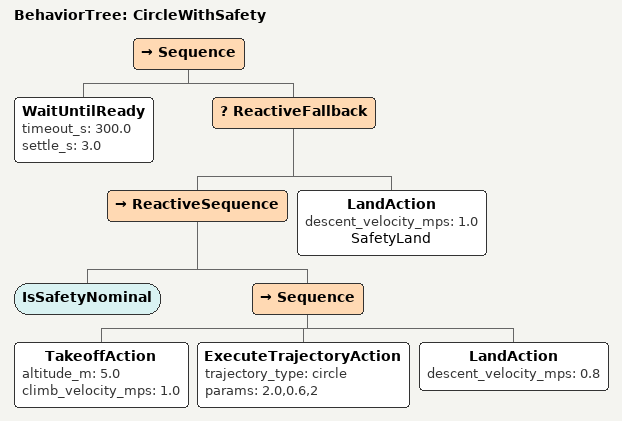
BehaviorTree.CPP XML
<root BTCPP_format="4">

  <BehaviorTree ID="CircleWithSafety">
    <Sequence>
      <WaitUntilReady timeout_s="300.0" settle_s="3.0"/>
      <ReactiveFallback>
        <ReactiveSequence>
          <IsSafetyNominal/>
          <Sequence>
            <TakeoffAction altitude_m="5.0" climb_velocity_mps="1.0"/>
            <ExecuteTrajectoryAction trajectory_type="circle" params="2.0,0.6,2"/>
            <LandAction descent_velocity_mps="0.8"/>
          </Sequence>
        </ReactiveSequence>
        <LandAction descent_velocity_mps="1.0" name="SafetyLand"/>
      </ReactiveFallback>
    </Sequence>
  </BehaviorTree>

</root>
